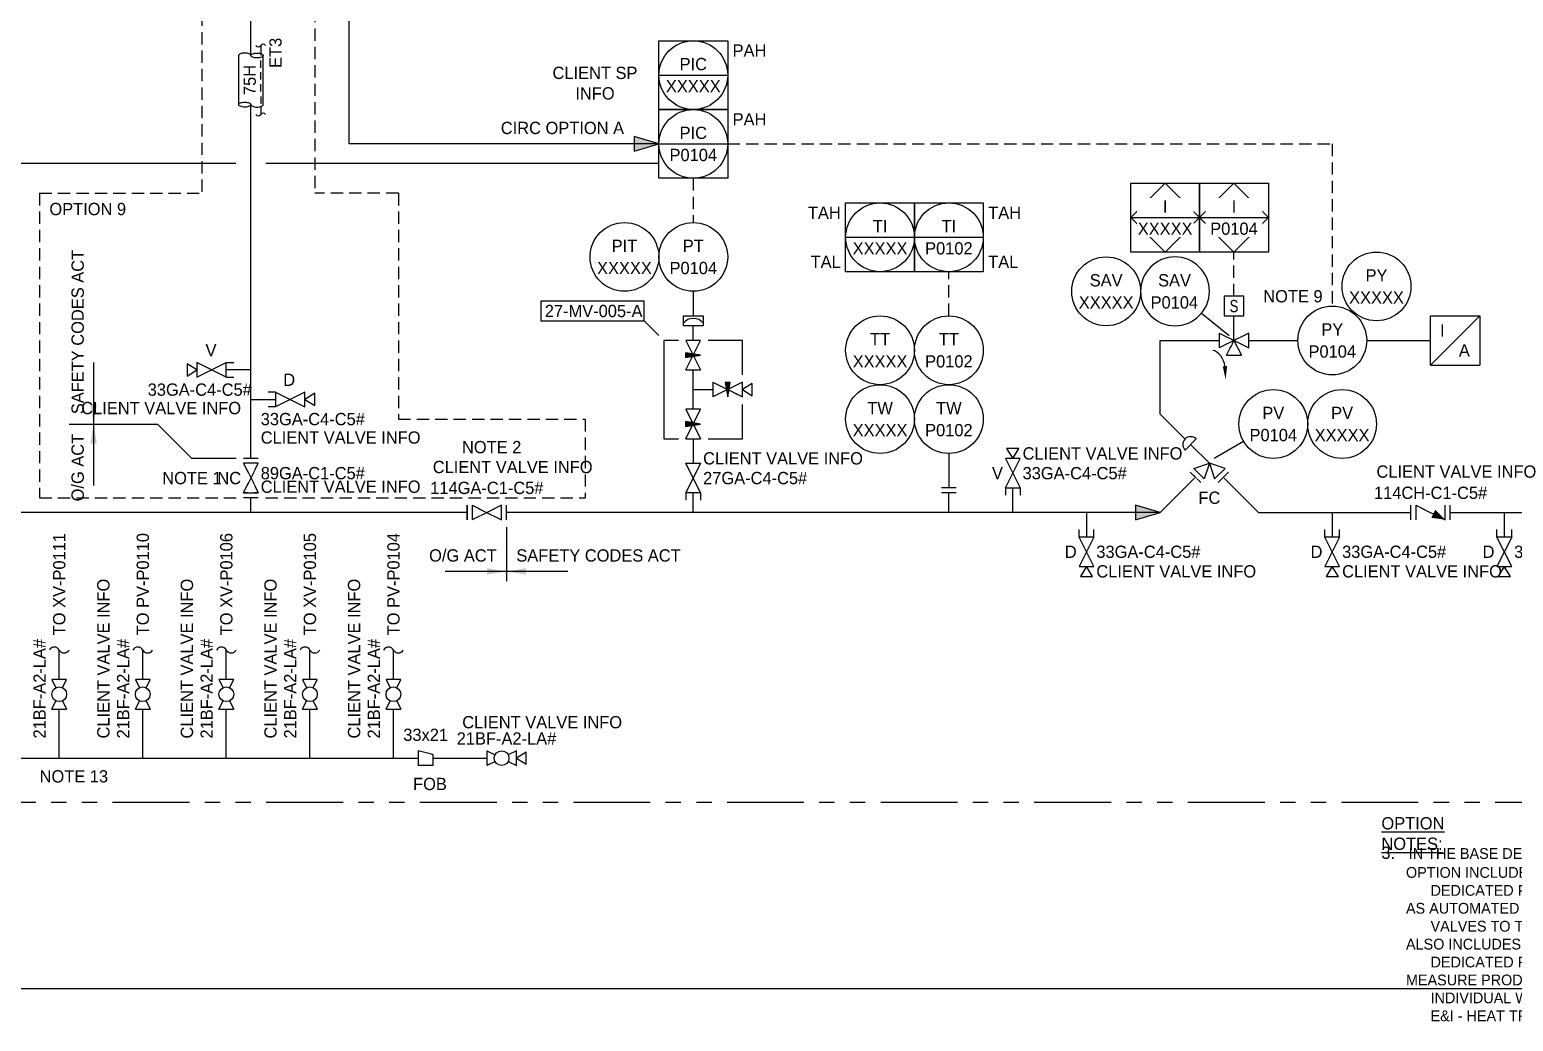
# Model space of a CAD drawing. Extents: x 12 to 865, y 46 to 600.
# Drawn here: x 185 to 486.8, y 46.4 to 248.2 of the extents above; entities that cross this region are included whole.
import ezdxf
from ezdxf.enums import TextEntityAlignment as Align
from ezdxf.lldxf.tags import DXFTag

# ---------------------------------------------------------------- set-up
doc = ezdxf.new("R2010")
doc.units = 0
doc.header["$LTSCALE"] = 10
for name, pattern in [('ELECT', [0.375, 0.25, -0.125]), ('HIDDEN', [0.375, 0.25, -0.125]), ('Skid_Limit', [3.125, 1.5625, -0.3125, 0.3125, -0.3125, 0.3125, -0.3125])]:
    doc.linetypes.add(name, pattern=pattern)
doc.layers.get('DEFPOINTS').update_dxf_attribs({"color": 9})
for name, color, linetype in [('(DUAL-TAGGING)', 240, 'Continuous'), ('(OPTION_3)', 7, 'Continuous'), ('(OPTION_9)', 7, 'Continuous'), ('(OPTION_9_CLOUD_LAYER)', 8, 'HIDDEN'), ('(OPTION_9_DUAL_TAGS)', 7, 'Continuous'), ('AIR', 135, 'Continuous'), ('ATTRIBUTES', 50, 'Continuous'), ('EQUIPMENT', 54, 'Continuous'), ('FITTINGS', 210, 'Continuous'), ('FLANGES', 90, 'Continuous'), ('HC LIQUID - HEAVY', 38, 'Continuous'), ('INSTRUMENT', 240, 'Continuous'), ('INSULATION', 210, 'Continuous'), ('LIMITS - SKID', 177, 'Skid_Limit'), ('TEXT1', 7, 'Continuous'), ('VALVE INFO', 33, 'Continuous'), ('VALVES', 210, 'Continuous')]:
    doc.layers.add(name, color=color, linetype=linetype)
doc.styles.add('Scovan Standard', font='FRAMDCN.TTF', dxfattribs={"height": 2.5})
doc.linetypes.add('DATA_LINK', pattern='A,0.75,-0.125,[133,ltypeshp.shx,S=0.0625,R=0,X=-0.0625,Y=0],-0.125', length=1)
tags = doc.linetypes.add('PNEUMATIC', pattern='A,0.21875,[131,cfm.shx,S=0.1,R=-45,X=0,Y=0],0.0625,[131,cfm.shx,S=0.1,R=-45,X=0,Y=0],0.21875', length=0.5).pattern_tags.tags
tags[12] = DXFTag(74, 5)
tags[4] = DXFTag(74, 5)

# ---------------------------------------------------------------- blocks, each defined once
blk = doc.blocks.new('*U16')
blk.add_wipeout([(0, 0.67), (-4, 0.67), (-4, -0.68), (0, -0.68)]).dxf.layer = 'VALVES'
at = {"layer": 'VALVES', "color": 90}
blk.add_line((-4, -1.5), (-4, 1.5), dxfattribs=at)
at = {"layer": 'VALVES'}
blk.add_line((-3, -1.5), (-3, 1.5), dxfattribs=at)
blk.add_wipeout([(-0.66, 0), (-0.66, -4), (0.69, -4), (0.69, 0)]).dxf.layer = 'VALVES'
for p, q in [((-3, 1.5), (0, 0)), ((0, 0), (-3, -1.5)), ((0, 0), (-1.5, -3)), ((1.5, -3), (0, 0)), ((1.5, -3), (-1.5, -3))]:
    blk.add_line(p, q, dxfattribs=at)
at = {"layer": 'VALVES', "color": 90}
blk.add_line((1.5, -4), (-1.5, -4), dxfattribs=at)
blk = doc.blocks.new('Dyn_Vlv_ATTH')
at = {"layer": 'VALVE INFO', "style": 'Scovan Standard'}
for tag, p in [('VLV_MOD', (0, 7)), ('VLV_TAG', (0, 4)), ('VLV_NUM', (0, -4))]:
    blk.add_attdef(tag, text='', height=2.5, dxfattribs=at).set_placement(p, align=Align.MIDDLE_CENTER)
blk = doc.blocks.new('dyn_actuator')
at = {"layer": 'INSTRUMENT'}
for p, q in [((-1.6, 5.4), (1.6, 5.4)), ((0, 0), (0, 5.4))]:
    blk.add_line(p, q, dxfattribs=at)
blk.add_arc((0, 5.4), 1.6, 0, 180, dxfattribs=at)
blk = doc.blocks.new('Dyn_Discrete Instr')
at = {"layer": 'INSTRUMENT'}
blk.add_circle((0, 0), 7, dxfattribs=at)
at = {"layer": 'ATTRIBUTES', "style": 'Scovan Standard'}
for tag, p in [('TOP', (0, 2.25)), ('BTM', (0, -2.25))]:
    blk.add_attdef(tag, text='', height=2.5, dxfattribs=at).set_placement(p, align=Align.MIDDLE_CENTER)
blk.add_attdef('SERIES', text='', height=2.5, dxfattribs=at).set_placement((7.93, -4.87), align=Align.MIDDLE_LEFT)
blk = doc.blocks.new('Plug')
at = {"layer": 'FITTINGS'}
for p, q in [((1.25, 2), (-1.25, 2)), ((-1.25, 2), (0, 0)), ((0, 0), (1.25, 2))]:
    blk.add_line(p, q, dxfattribs=at)
blk = doc.blocks.new('*U48')
at = {"layer": 'FITTINGS'}
for p, q in [((-1.5, 5), (-1.5, 3.5)), ((1.5, 5), (1.5, 3.5))]:
    blk.add_line(p, q, dxfattribs=at)
at = {"layer": 'TEXT1', "style": 'Scovan Standard'}
for tag, p in [('ARTISAN_BLOCK_ID', (0, -2.5)), ('SCOVAN_TAG', (0, -6)), ('PRODUCER_TAG', (0, -9.5)), ('ARTISAN_ID', (0, -13))]:
    blk.add_attdef(tag, text='', height=2.5, dxfattribs=at).set_placement(p, align=Align.TOP_CENTER)
blk.add_wipeout([(-1.5, 5), (-1.5, 11), (1.5, 11), (1.5, 5)]).dxf.layer = 'VALVES'
at = {"color": 0}
blk.add_line((0, 0), (0, 5), dxfattribs=at)
at = {"layer": 'VALVES'}
for p, q in [((-1.5, 11), (1.5, 5)), ((1.5, 11), (-1.5, 11)), ((-1.5, 5), (1.5, 11)), ((-1.5, 5), (1.5, 5))]:
    blk.add_line(p, q, dxfattribs=at)
at = {"layer": 'FITTINGS'}
blk.add_blockref('Plug', (0, 11), dxfattribs=at)
blk = doc.blocks.new('Dyn_Vlv_ATTV')
at = {"layer": 'VALVE INFO', "style": 'Scovan Standard'}
blk.add_attdef('VLV_MOD', text='', height=2.5, dxfattribs=at).set_placement((-2, 0), align=Align.MIDDLE_RIGHT)
for tag, p in [('VLV_TAG', (2, 1.5)), ('VLV_NUM', (2, -1.5))]:
    blk.add_attdef(tag, text='', height=2.5, dxfattribs=at).set_placement(p, align=Align.MIDDLE_LEFT)
blk = doc.blocks.new('*U19')
blk.add_wipeout([(0, 0.67), (8, 0.67), (8, -0.68), (0, -0.68)]).dxf.layer = 'VALVES'
at = {"layer": 'VALVES', "color": 90}
for p, q in [((0, -1.5), (0, 1.5)), ((8, -1.5), (8, 1.5))]:
    blk.add_line(p, q, dxfattribs=at)
at = {"layer": 'VALVES'}
for p, q in [((1, 1.5), (1, -1.5)), ((1, 1.5), (2.66, 0.67)), ((1, 1.5), (7, -1.5)), ((7, -1.5), (7, 1.5)), ((5.34, -0.67), (7, -1.5))]:
    blk.add_line(p, q, dxfattribs=at)
blk.add_solid([(4.95, 0.54), (4.14, -1.07), (6.96, -1.48)], dxfattribs=at)
blk = doc.blocks.new('*U25')
at = {"layer": 'VALVES'}
blk.add_hatch(color=256, dxfattribs=at).paths.add_polyline_path([(1.61, -5.22), (0.72, -5.26), (1.29, -7.94)])
at = {"layer": 'VALVES', "flags": 128}
blk.add_lwpolyline([(5, 9), (1, 9), (1, 5), (5, 5), (5, 9)], dxfattribs=at)
at = {"layer": 'VALVES', "color": 7, "style": 'Scovan Standard', "width": 0.8}
blk.add_text('S', height=2.5, dxfattribs=at).set_placement((3, 7), align=Align.MIDDLE)
blk.add_wipeout([(3.68, -0.68), (3.68, -3), (2.32, -3), (2.32, -0.68)]).dxf.layer = 'VALVES'
at = {"layer": 'VALVES'}
blk.add_line((1.5, -3), (4.5, -3), dxfattribs=at)
blk.add_wipeout([(0, 0.67), (6, 0.67), (6, -0.68), (0, -0.68)]).dxf.layer = 'VALVES'
for p, q in [((3, 0), (3, 5)), ((6, 1.5), (0, -1.5)), ((0, 1.5), (6, -1.5)), ((0, 1.5), (0, -1.5)), ((1.5, -3), (3, 0)), ((3, 0), (4.5, -3)), ((6, -1.5), (6, 1.5))]:
    blk.add_line(p, q, dxfattribs=at)
blk.add_open_spline([(1.17, -5.24), (1.07, -3.81), (-0.24, -2.06), (-1.3, -2.05)], degree=3, dxfattribs=at)
blk = doc.blocks.new('instrument air')
at = {"layer": 'INSTRUMENT'}
for p, q in [((-5, 5), (5, 5)), ((-5, -5), (-5, 5)), ((-5, -5), (5, 5)), ((5, 5), (5, -5)), ((-5, -5), (5, -5))]:
    blk.add_line(p, q, dxfattribs=at)
at = {"layer": 'VALVE INFO', "style": 'Scovan Standard'}
for s, p in [('I', (-3.06, 0.76)), ('A', (0.76, -3.28))]:
    blk.add_text(s, height=2.5, dxfattribs=at).set_placement(p)
blk = doc.blocks.new('dyn_instr plc')
at = {"layer": 'INSTRUMENT'}
for p, q in [((0, 7), (-7, 0)), ((7, 0), (0, 7)), ((-7, 0), (7, 0)), ((-7, 0), (0, -7)), ((0, -7), (7, 0))]:
    blk.add_line(p, q, dxfattribs=at)
blk.add_lwpolyline([(-7, 7), (7, 7), (7, -7), (-7, -7)], close=True, dxfattribs=at)
at = {"layer": 'ATTRIBUTES', "style": 'Scovan Standard'}
blk.add_attdef('SERIES', text='', height=2.5, dxfattribs=at).set_placement((7, -9), align=Align.MIDDLE_RIGHT)
at = {"layer": 'TEXT1', "style": 'Scovan Standard'}
for tag, p in [('L_TOP_LINE_3', (-8, 8)), ('L_TOP_LINE_2', (-8, 5)), ('L_TOP_LINE_1', (-8, 2)), ('L_BTM_LINE_1', (-8, -2)), ('L_BTM_LINE_2', (-8, -5)), ('L_BTM_LINE_3', (-8, -8))]:
    blk.add_attdef(tag, text='', height=2.5, dxfattribs=at).set_placement(p, align=Align.MIDDLE_RIGHT)
for tag, p in [('R_TOP_LINE_3', (8, 8)), ('R_TOP_LINE_2', (8, 5)), ('R_TOP_LINE_1', (8, 2)), ('R_BTM_LINE_1', (8, -2)), ('R_BTM_LINE_2', (8, -5)), ('R_BTM_LINE_3', (8, -8))]:
    blk.add_attdef(tag, text='', height=2.5, dxfattribs=at).set_placement(p, align=Align.MIDDLE_LEFT)
blk.add_wipeout([(-5.74, -3.96), (5.79, -3.96), (5.79, -0.82), (-5.74, -0.82)]).dxf.layer = 'INSTRUMENT'
at = {"layer": 'ATTRIBUTES', "style": 'Scovan Standard'}
blk.add_attdef('BTM', text='', height=2.5, dxfattribs=at).set_placement((0, -2.25), align=Align.MIDDLE_CENTER)
blk.add_wipeout([(-5.74, 3.96), (5.79, 3.96), (5.79, 0.57), (-5.74, 0.57)]).dxf.layer = 'INSTRUMENT'
blk.add_attdef('TOP', text='', height=2.5, dxfattribs=at).set_placement((0, 2.25), align=Align.MIDDLE_CENTER)
blk = doc.blocks.new('flanges')
blk.add_wipeout([(0, 0.68), (1, 0.68), (1, -0.68), (0, -0.68)]).dxf.layer = 'FLANGES'
at = {"layer": 'FLANGES'}
for p, q in [((0, 1.5), (0, -1.5)), ((1, 1.5), (1, -1.5))]:
    blk.add_line(p, q, dxfattribs=at)
blk = doc.blocks.new('*U20')
blk.add_wipeout([(-1, 1.5), (-7, 1.5), (-7, -1.5), (-1, -1.5)]).dxf.layer = 'VALVES'
at = {"layer": 'VALVES'}
for p, q in [((-7, 1.5), (-1, -1.5)), ((-7, -1.5), (-7, 1.5)), ((-1, 1.5), (-7, -1.5)), ((-1, 1.5), (-1, -1.5)), ((-1, 1.5), (0.5, 1.5)), ((-1, -1.5), (0.5, -1.5))]:
    blk.add_line(p, q, dxfattribs=at)
blk = doc.blocks.new('*U22')
at = {"layer": 'EQUIPMENT', "linetype": 'Continuous'}
blk.add_line((-6, 20), (-6, 0), dxfattribs=at)
at = {"layer": 'INSTRUMENT', "linetype": 'Continuous'}
blk.add_line((0, 6), (0, 14), dxfattribs=at)
blk.add_wipeout([(4, 11.5), (10, 11.5), (10, 8.5), (4, 8.5)]).dxf.layer = 'VALVES'
at = {"layer": 'VALVES'}
blk.add_hatch(color=256, dxfattribs=at).paths.add_polyline_path([(7.5, 11.5), (6.5, 11.5), (7, 8.5)])
at = {"layer": 'EQUIPMENT', "linetype": 'Continuous'}
for p, q in [((10, 13), (10, 20)), ((10, 0), (10, 7))]:
    blk.add_line(p, q, dxfattribs=at)
at = {"layer": 'INSTRUMENT', "linetype": 'Continuous'}
blk.add_line((0, 10), (4, 10), dxfattribs=at)
at = {"layer": 'VALVES'}
for p, q in [((4, 11.5), (4, 8.5)), ((10, 11.5), (4, 8.5)), ((4, 11.5), (10, 8.5)), ((6.5, 11.5), (7.5, 11.5)), ((6.5, 11.5), (7, 8.5)), ((7, 8.5), (7.5, 11.5)), ((8.34, 9.33), (10, 8.5)), ((10, 8.5), (10, 11.5))]:
    blk.add_line(p, q, dxfattribs=at)
at = {"layer": 'FITTINGS', "rotation": 270}
blk.add_blockref('Plug', (10, 10), dxfattribs=at)
for points in [[(-1.5, 14), (-1.5, 20), (1.5, 20), (1.5, 14)], [(-1.5, 0), (-1.5, 6), (1.5, 6), (1.5, 0)]]:
    blk.add_wipeout(points).dxf.layer = 'VALVES'
at = {"layer": 'VALVES'}
for points in [[(-1.5, 17.5), (-1.5, 16.5), (1.5, 17)], [(-1.5, 3.5), (-1.5, 2.5), (1.5, 3)]]:
    blk.add_hatch(color=256, dxfattribs=at).paths.add_polyline_path(points)
at = {"layer": 'EQUIPMENT', "linetype": 'Continuous'}
for p, q in [((-3, 20), (-6, 20)), ((10, 20), (3, 20)), ((-6, 0), (-3, 0)), ((3, 0), (10, 0))]:
    blk.add_line(p, q, dxfattribs=at)
at = {"layer": 'VALVES'}
for p, q in [((-1.5, 20), (1.5, 14)), ((1.5, 20), (-1.5, 20)), ((-1.5, 14), (1.5, 20)), ((0.67, 18.34), (1.5, 20)), ((-1.5, 16.5), (-1.5, 17.5)), ((1.5, 17), (-1.5, 17.5)), ((-1.5, 16.5), (1.5, 17)), ((-1.5, 14), (1.5, 14)), ((-1.5, 6), (1.5, 0)), ((1.5, 6), (-1.5, 6)), ((-1.5, 0), (1.5, 6)), ((-1.5, 2.5), (-1.5, 3.5)), ((1.5, 3), (-1.5, 3.5)), ((0.67, 4.34), (1.5, 6)), ((-1.5, 2.5), (1.5, 3)), ((-1.5, 0), (1.5, 0))]:
    blk.add_line(p, q, dxfattribs=at)
blk = doc.blocks.new('diaphragm')
at = {"layer": 'INSTRUMENT'}
for p, q in [((-2, -1), (-2, -1)), ((2, -1), (2, -1))]:
    blk.add_line(p, q, dxfattribs=at)
blk.add_lwpolyline([(2, 0), (2, -2), (-2, -2), (-2, 0)], close=True, dxfattribs=at)
blk.add_arc((0, -3), 2.5, 36.8699, 143.1301, dxfattribs=at)
blk = doc.blocks.new('dyn_instr shared disp')
at = {"layer": 'INSTRUMENT'}
blk.add_line((-7, 0), (7, 0), dxfattribs=at)
blk.add_lwpolyline([(-7, 7), (7, 7), (7, -7), (-7, -7)], close=True, dxfattribs=at)
blk.add_circle((0, 0), 7, dxfattribs=at)
at = {"layer": 'ATTRIBUTES', "style": 'Scovan Standard'}
for tag, p in [('TOP', (0, 2.25)), ('BTM', (0, -2.25))]:
    blk.add_attdef(tag, text='', height=2.5, dxfattribs=at).set_placement(p, align=Align.MIDDLE_CENTER)
blk.add_attdef('SERIES', text='', height=2.5, dxfattribs=at).set_placement((7, -9), align=Align.MIDDLE_RIGHT)
at = {"layer": 'TEXT1', "style": 'Scovan Standard'}
for tag, p in [('L_TOP_LINE_1', (-8, 8)), ('L_TOP_LINE_2', (-8, 5)), ('L_TOP_LINE_3', (-8, 2)), ('L_BTM_LINE_1', (-8, -2)), ('L_BTM_LINE_2', (-8, -5)), ('L_BTM_LINE_3', (-8, -8))]:
    blk.add_attdef(tag, text='', height=2.5, dxfattribs=at).set_placement(p, align=Align.MIDDLE_RIGHT)
for tag, p in [('R_TOP_LINE_1', (8, 8)), ('R_TOP_LINE_2', (8, 5)), ('R_TOP_LINE_3', (8, 2)), ('R_BTM_LINE_1', (8, -2)), ('R_BTM_LINE_2', (8, -5)), ('R_BTM_LINE_3', (8, -8))]:
    blk.add_attdef(tag, text='', height=2.5, dxfattribs=at).set_placement(p, align=Align.MIDDLE_LEFT)
blk = doc.blocks.new('*U7')
blk.add_wipeout([(0, 0.67), (8, 0.67), (8, -0.68), (0, -0.68)]).dxf.layer = 'VALVES'
at = {"layer": 'VALVES', "color": 90}
for p, q in [((0, -1.5), (0, 1.5)), ((8, -1.5), (8, 1.5))]:
    blk.add_line(p, q, dxfattribs=at)
at = {"layer": 'VALVES'}
for p, q in [((1, 1.5), (1, -1.5)), ((7, 1.5), (1, -1.5)), ((1, 1.5), (7, -1.5)), ((7, -1.5), (7, 1.5))]:
    blk.add_line(p, q, dxfattribs=at)
blk = doc.blocks.new('Spec Break Horiz')
at = {"layer": 'TEXT1'}
blk.add_line((12.5, 0), (-12.5, 0), dxfattribs=at)
for points in [[(-4, -0.67), (-4, 0.67), (0, 0)], [(4, -0.67), (4, 0.67), (0, 0)]]:
    blk.add_solid(points, dxfattribs=at)
at = {"layer": 'TEXT1', "linetype": 'Continuous', "style": 'Scovan Standard'}
for tag, p in [('SPEC_LFT_5', (-2, 6)), ('SPEC_LFT_1', (-2, 2)), ('SPEC_LFT_2', (-2, -4)), ('SPEC_LFT_3', (-2, -8)), ('SPEC_LFT_4', (-2, -12))]:
    blk.add_attdef(tag, text='', height=2.5, dxfattribs=at).set_placement(p, align=Align.RIGHT)
for tag, p in [('SPEC_RGT_5', (2, 6)), ('SPEC_RGT_1', (2, 2)), ('SPEC_RGT_2', (2, -4)), ('SPEC_RGT_3', (2, -8)), ('SPEC_RGT_4', (2, -12))]:
    blk.add_attdef(tag, p, '', height=2.5, dxfattribs=at)
blk = doc.blocks.new('insul')
at = {"layer": 'INSULATION'}
for centre, start, end in [((-1.63, -1.5), 126.8699, 233.1301), ((-2.38, -2.5), 306.8699, 53.1301), ((12.41, -1.5), 126.8699, 233.1301), ((11.66, -2.5), 306.8699, 53.1301)]:
    blk.add_arc(centre, 0.625, start, end, dxfattribs=at)
at = {"layer": 'INSULATION', "color": 50, "style": 'Scovan Standard'}
for tag, p in [('O/S', (5, 5)), ('TR', (10.53, -5))]:
    blk.add_attdef(tag, text='', height=2.5, dxfattribs=at).set_placement(p, align=Align.MIDDLE)
blk.add_wipeout([(0, 1), (0, -1), (10, -1), (10, 1)]).dxf.layer = 'INSULATION'
at = {"layer": 'INSULATION'}
for p, q in [((10, 2.5), (0, 2.5)), ((-0.4, -2), (-2, -2)), ((0, -2.5), (10, -2.5)), ((1.66, -2), (0.16, -2)), ((2.65, -2), (4.15, -2)), ((5.08, -2), (6.58, -2)), ((7.48, -2), (8.98, -2)), ((12.03, -2), (10, -2))]:
    blk.add_line(p, q, dxfattribs=at)
for points in [[(0, 2.5, -0.203453), (0.16, 2.43, -0.097163), (0.35, 2.13, -0.054131), (0.46, 1.76, -0.041072), (0.5, 1.25, -0.041072), (0.46, 0.74, -0.054131), (0.35, 0.37, -0.097163), (0.16, 0.07, -0.203453), (0, 0, -0.203453), (-0.16, 0.07, -0.097163), (-0.35, 0.37, -0.054131), (-0.46, 0.74, -0.041072), (-0.5, 1.25, -0.041072), (-0.46, 1.76, -0.054131), (-0.35, 2.13, -0.097163), (-0.16, 2.43, -0.203453)], [(10, -2.5, -0.203453), (9.84, -2.43, -0.097163), (9.65, -2.13, -0.054131), (9.54, -1.76, -0.041072), (9.5, -1.25, -0.041072), (9.54, -0.74, -0.054131), (9.65, -0.37, -0.097163), (9.84, -0.07, -0.203453), (10, 0, -0.203453), (10.16, -0.07, -0.097163), (10.35, -0.37, -0.054131), (10.46, -0.74, -0.041072), (10.5, -1.25, -0.041072), (10.46, -1.76, -0.054131), (10.35, -2.13, -0.097163), (10.16, -2.43, -0.203453)]]:
    blk.add_lwpolyline(points, format="xyb", close=True, dxfattribs=at)
for points in [[(0, 0, 0.203453), (-0.16, -0.07, 0.097163), (-0.35, -0.37, 0.054131), (-0.46, -0.74, 0.041072), (-0.5, -1.25, 0.041072), (-0.46, -1.76, 0.054131), (-0.35, -2.13, 0.097163), (-0.16, -2.43, 0.203453), (0, -2.5, 0.203453)], [(10, 0, 0.203453), (10.16, 0.07, 0.097163), (10.35, 0.37, 0.054131), (10.46, 0.74, 0.041072), (10.5, 1.25, 0.041072), (10.46, 1.76, 0.054131), (10.35, 2.13, 0.097163), (10.16, 2.43, 0.203453), (10, 2.5, 0.203453)]]:
    blk.add_lwpolyline(points, format="xyb", dxfattribs=at)
at = {"layer": 'INSULATION', "color": 50, "style": 'Scovan Standard'}
blk.add_attdef('INS', text='', height=2.5, dxfattribs=at).set_placement((5, -1), align=Align.CENTER)
blk = doc.blocks.new('sv-flowarrow')
at = {"color": 0}
blk.add_lwpolyline([(0, 0), (-5, 1.5), (-5, -1.5)], close=True, dxfattribs=at)
blk.add_solid([(0, 0), (-5, -1.5), (-5, 1.5)], dxfattribs=at)
blk = doc.blocks.new('*U38')
blk.add_wipeout([(1, 1.5), (7, 1.5), (7, -1.5), (1, -1.5)]).dxf.layer = 'VALVES'
at = {"layer": 'VALVES'}
for p, q in [((1, 1.5), (1, -1.5)), ((1, 1.5), (2.66, 0.67)), ((7, 1.5), (5.34, 0.67)), ((7, -1.5), (7, 1.5)), ((2.66, -0.67), (1, -1.5)), ((5.34, -0.67), (7, -1.5))]:
    blk.add_line(p, q, dxfattribs=at)
blk.add_circle((4, 0), 1.5, dxfattribs=at)
blk = doc.blocks.new('pipe break')
at = {"layer": 'INSTRUMENT'}
for centre, start, end in [((0.54, -1), 118.4465, 241.5535), ((-0.54, 1), 298.4465, 61.5535)]:
    blk.add_arc(centre, 1.14, start, end, dxfattribs=at)
blk = doc.blocks.new('*U49')
at = {"layer": 'TEXT1', "style": 'Scovan Standard'}
for tag, p in [('ARTISAN_BLOCK_ID', (0, -2.5)), ('SCOVAN_TAG', (0, -6)), ('PRODUCER_TAG', (0, -9.5)), ('ARTISAN_ID', (0, -13))]:
    blk.add_attdef(tag, text='', height=2.5, dxfattribs=at).set_placement(p, align=Align.TOP_CENTER)
blk.add_wipeout([(-1.5, 5), (-1.5, 11), (1.5, 11), (1.5, 5)]).dxf.layer = 'VALVES'
at = {"color": 0}
blk.add_line((0, 0), (0, 5), dxfattribs=at)
at = {"layer": 'VALVES'}
for p, q in [((1.5, 11), (-1.5, 11)), ((-1.5, 11), (-0.67, 9.34)), ((0.67, 9.34), (1.5, 11)), ((-1.5, 5), (-0.67, 6.66)), ((0.67, 6.66), (1.5, 5)), ((-1.5, 5), (1.5, 5))]:
    blk.add_line(p, q, dxfattribs=at)
blk.add_circle((0, 8), 1.5, dxfattribs=at)
at = {"layer": 'FITTINGS'}
blk.add_blockref('Plug', (0, 11), dxfattribs=at)
blk = doc.blocks.new('*U44')
at = {"layer": 'TEXT1', "style": 'Scovan Standard'}
for tag, p in [('ARTISAN_BLOCK_ID', (0, -4)), ('SCOVAN_TAG', (0, -7.5)), ('PRODUCER_TAG', (0, -11)), ('ARTISAN_ID', (0, -14.5))]:
    blk.add_attdef(tag, text='', height=2.5, dxfattribs=at).set_placement(p, align=Align.TOP_CENTER)
blk.add_wipeout([(0, 0.68), (3, 0.68), (3, -0.68), (0, -0.68)]).dxf.layer = 'FITTINGS'
at = {"layer": 'FITTINGS'}
for p, q in [((0, 1.5), (0, -1.5)), ((3, 0.75), (0, 1.5)), ((3, 0.75), (3, -1.5)), ((3, -1.5), (0, -1.5))]:
    blk.add_line(p, q, dxfattribs=at)

msp = doc.modelspace()

# ---------------------------------------------------------------- linework, layer by layer
at = {"layer": '(OPTION_9)'}
for p, q in [((193, 168), (211, 168)), ((218, 161), (211, 168)), ((227, 161), (218, 161))]:
    msp.add_line(p, q, dxfattribs=at)
at = {"layer": '(OPTION_9_CLOUD_LAYER)', "color": 8, "linetype": 'HIDDEN'}
for p, q in [((243, 353.5), (243, 215)), ((220, 334), (220, 215)), ((187, 215), (187, 153)), ((187, 215), (220, 215)), ((260, 215), (243, 215)), ((260, 215), (260, 169)), ((260, 169), (298, 169)), ((298, 169), (298, 153))]:
    msp.add_line(p, q, dxfattribs=at)
at = {"layer": 'AIR'}
for p, q in [((191, 100), (191, 110)), ((208, 100), (208, 110)), ((225, 100), (225, 110)), ((242, 100), (242, 110)), ((259, 100), (259, 110)), ((66, 100), (273, 100))]:
    msp.add_line(p, q, dxfattribs=at)
at = {"layer": 'DEFPOINTS'}
msp.add_lwpolyline([(11.6, 53.13), (855.37, 53.13), (855.37, 547.47), (11.6, 547.47)], close=True, dxfattribs=at)
at = {"layer": 'HC LIQUID - HEAVY'}
for p, q in [((320, 150), (320, 154)), ((372, 150), (372, 155)), ((230, 150), (230, 153)), ((415, 150), (66, 150)), ((435, 150), (665, 150))]:
    msp.add_line(p, q, dxfattribs=at)
at = {"layer": 'INSTRUMENT', "linetype": 'DATA_LINK'}
for p, q in [((250, 225), (250, 285)), ((313, 225), (250, 225)), ((313, 221), (137, 221))]:
    msp.add_line(p, q, dxfattribs=at)
at = {"layer": 'INSTRUMENT', "linetype": 'ELECT'}
for p, q in [((327, 225), (450, 225)), ((450, 225), (450, 192)), ((320, 218), (320, 209)), ((372, 190), (372, 199))]:
    msp.add_line(p, q, dxfattribs=at)
at = {"layer": 'INSTRUMENT'}
for p, q in [((320, 195), (320, 190)), ((423.42, 190.57), (429, 186))]:
    msp.add_line(p, q, dxfattribs=at)
at = {"layer": 'INSTRUMENT', "linetype": 'PNEUMATIC'}
for p, q in [((415, 170), (415, 185)), ((415, 185), (443, 185)), ((457, 185), (470, 185)), ((420, 165), (415, 170))]:
    msp.add_line(p, q, dxfattribs=at)
at = {"layer": 'LIMITS - SKID'}
msp.add_lwpolyline([(780, 105), (780, 91), (87, 91), (87, 97)], dxfattribs=at)
at = {"layer": 'TEXT1'}
msp.add_lwpolyline([(310, 193), (289, 193), (289, 189), (310, 189)], close=True, dxfattribs=at)

# ---------------------------------------------------------------- block references
at = {"layer": '(DUAL-TAGGING)'}
for name, p, values in [('dyn_instr shared disp', (320, 239), {'TOP': 'PIC', 'BTM': 'XXXXX', 'R_TOP_LINE_2': 'PAH'}), ('dyn_instr shared disp', (358, 206), {'TOP': 'TI', 'BTM': 'XXXXX', 'L_TOP_LINE_2': 'TAH', 'L_BTM_LINE_2': 'TAL'}), ('Dyn_Discrete Instr', (306, 202), {'TOP': 'PIT', 'BTM': 'XXXXX'}), ('Dyn_Discrete Instr', (459, 196), {'TOP': 'PY', 'BTM': 'XXXXX'}), ('Dyn_Discrete Instr', (404, 195), {'TOP': 'SAV', 'BTM': 'XXXXX'}), ('Dyn_Discrete Instr', (358, 183), {'TOP': 'TT', 'BTM': 'XXXXX'}), ('Dyn_Discrete Instr', (358, 169), {'TOP': 'TW', 'BTM': 'XXXXX'}), ('Dyn_Discrete Instr', (452, 168), {'TOP': 'PV', 'BTM': 'XXXXX'})]:
    msp.add_blockref(name, p, dxfattribs=at).add_auto_attribs(values)
at = {"layer": '(OPTION_9)', "rotation": 90}
msp.add_blockref('Spec Break Horiz', (198, 168), dxfattribs=at).add_auto_attribs({'SPEC_LFT_1': 'O/G ACT', 'SPEC_RGT_1': 'SAFETY CODES ACT'})
at = {"layer": '(OPTION_9)', "color": 33}
ref = msp.add_blockref('Dyn_Vlv_ATTV', (230, 157), dxfattribs=at)
ref.add_attrib('VLV_TAG', '89GA-C1-C5#', dxfattribs={"layer": 'VALVE INFO', "height": 2.5, "style": 'Scovan Standard'}).set_placement((232, 158), align=Align.MIDDLE_LEFT)
ref.add_attrib('VLV_MOD', 'NC', dxfattribs={"layer": 'VALVE INFO', "height": 2.5, "style": 'Scovan Standard'}).set_placement((228, 157), align=Align.MIDDLE_RIGHT)
ref = msp.add_blockref('Dyn_Vlv_ATTH', (278, 151), dxfattribs=at)
ref.add_attrib('VLV_NUM', '114GA-C1-C5#', dxfattribs={"layer": 'VALVE INFO', "height": 2.5, "style": 'Scovan Standard'}).set_placement((278, 155), align=Align.MIDDLE_CENTER)
at = {"layer": '(OPTION_9_DUAL_TAGS)', "color": 33}
ref = msp.add_blockref('Dyn_Vlv_ATTV', (222, 179), dxfattribs=at)
ref.add_attrib('VLV_TAG', 'CLIENT VALVE INFO', dxfattribs={"layer": 'VALVE INFO', "height": 2.5, "style": 'Scovan Standard'}).set_placement((228, 170), align=Align.RIGHT)
ref = msp.add_blockref('Dyn_Vlv_ATTV', (241, 173), dxfattribs=at)
ref.add_attrib('VLV_TAG', 'CLIENT VALVE INFO', (232, 164), dxfattribs={"layer": 'VALVE INFO', "height": 2.5, "style": 'Scovan Standard'})
ref = msp.add_blockref('Dyn_Vlv_ATTH', (267, 154), dxfattribs=at)
ref.add_attrib('VLV_NUM', 'CLIENT VALVE INFO', (267, 158), dxfattribs={"layer": 'VALVE INFO', "height": 2.5, "style": 'Scovan Standard'})
at = {"layer": 'HC LIQUID - HEAVY'}
msp.add_blockref('sv-flowarrow', (415, 150), dxfattribs=at)
at = {"layer": 'INSTRUMENT'}
for name, p, values in [('dyn_instr shared disp', (320, 225), {'TOP': 'PIC', 'BTM': 'P0104', 'R_TOP_LINE_2': 'PAH'}), ('dyn_instr shared disp', (372, 206), {'TOP': 'TI', 'BTM': 'P0102', 'R_TOP_LINE_2': 'TAH', 'R_BTM_LINE_2': 'TAL'}), ('Dyn_Discrete Instr', (320, 202), {'TOP': 'PT', 'BTM': 'P0104'}), ('Dyn_Discrete Instr', (450, 185), {'TOP': 'PY', 'BTM': 'P0104'}), ('Dyn_Discrete Instr', (372, 183), {'TOP': 'TT', 'BTM': 'P0102'}), ('Dyn_Discrete Instr', (372, 169), {'TOP': 'TW', 'BTM': 'P0102'}), ('Dyn_Discrete Instr', (438, 168), {'TOP': 'PV', 'BTM': 'P0104'})]:
    msp.add_blockref(name, p, dxfattribs=at).add_auto_attribs(values)
for name, p in [('sv-flowarrow', (313, 225)), ('diaphragm', (320, 190)), ('instrument air', (475, 185))]:
    msp.add_blockref(name, p, dxfattribs=at)
ref = msp.add_blockref('Dyn_Discrete Instr', (418, 195), dxfattribs=dict(at, xscale=-1))
ref.add_attrib('TOP', 'SAV', dxfattribs={"layer": 'ATTRIBUTES', "height": 2.5, "style": 'Scovan Standard'}).set_placement((417.91, 197.25), align=Align.MIDDLE_CENTER)
ref.add_attrib('BTM', 'P0104', dxfattribs={"layer": 'ATTRIBUTES', "height": 2.5, "style": 'Scovan Standard'}).set_placement((417.87, 192.75), align=Align.MIDDLE_CENTER)
at = {"layer": 'INSTRUMENT', "rotation": 90}
for p in [(191, 122), (208, 122), (225, 122), (242, 122), (259, 122)]:
    msp.add_blockref('pipe break', p, dxfattribs=at)
at = {"layer": 'TEXT1'}
msp.add_blockref('Spec Break Horiz', (282, 138), dxfattribs=at).add_auto_attribs({'SPEC_LFT_1': 'O/G ACT', 'SPEC_RGT_1': 'SAFETY CODES ACT'})

# ---------------------------------------------------------------- texts
at = {"layer": '(DUAL-TAGGING)', "color": 0, "insert": (300, 234), "char_height": 2.5, "attachment_point": 8, "style": 'Scovan Standard'}
msp.add_mtext_dynamic_manual_height_columns('CLIENT SP INFO', width=23.9468, gutter_width=12.5, heights=[3.28], dxfattribs=at)
at = {"layer": '(DUAL-TAGGING)', "color": 33, "char_height": 2.5, "attachment_point": 4, "style": 'Scovan Standard'}
for insert in [(459, 158.3), (273, 107.3)]:
    msp.add_mtext_dynamic_manual_height_columns('CLIENT VALVE INFO', width=33.524, gutter_width=12.5, heights=[0], dxfattribs=dict(at, insert=insert))
at = {"layer": '(DUAL-TAGGING)', "color": 33, "char_height": 2.5, "attachment_point": 4, "rotation": 90, "style": 'Scovan Standard'}
for insert in [(200, 104), (217, 104), (234, 104), (251, 104)]:
    msp.add_mtext_dynamic_manual_height_columns('CLIENT VALVE INFO', width=33.524, gutter_width=12.5, heights=[0], dxfattribs=dict(at, insert=insert))
at = {"layer": '(OPTION_3)', "insert": (460, 82), "char_height": 2.5, "width": 166.8135, "attachment_point": 1, "style": 'Scovan Standard'}
msp.add_mtext('\\pxi-2,l2;3.   {\\H0.875x;IN THE BASE DESIGN, ALL PRODUCED GAS IS COLLECTED INTO A COMMON PRODUCED GAS HEADER. THIS OPTION INCLUDES A\\P^IDEDICATED PRODUCED GAS TEST HEADER SEPARATE FROM THE MAIN PRODUCED GAS HEADER, AS WELL AS AUTOMATED SWITCHING\\P^IVALVES TO TOGGLE INDIVIDUAL WELLS IN AND OUT OF THE HEADER. THE PRODUCED GAS TEST HEADER ALSO INCLUDES ITS OWN\\P^IDEDICATED FLOW METER WITH CORRESPONDING PRESSURE AND TEMPERATURE MEASUREMENT TO MEASURE PRODUCED GAS FROM\\P^IINDIVIDUAL WELLS. THIS IS LOCATED ON THE HUB MODULE.\\P^IE&I - HEAT TRACE LOOP WILL HAVE TO BE LEFT UNTIL CONFIRMED.}', dxfattribs=at)
at = {"layer": '(OPTION_9)', "style": 'Scovan Standard'}
for s, p in [('NOTE 2', (278.98, 163.3)), ('NOTE 1', (218, 157)), ('NOTE 13', (193.98, 96.3))]:
    msp.add_text(s, height=2.5, dxfattribs=at).set_placement(p, align=Align.MIDDLE_CENTER)
at = {"layer": '(OPTION_9_CLOUD_LAYER)', "color": 8, "linetype": 'HIDDEN', "style": 'Scovan Standard'}
msp.add_text('OPTION 9', height=2.5, dxfattribs=at).set_placement((189, 213), align=Align.TOP_LEFT)
at = {"layer": 'TEXT1', "style": 'Scovan Standard'}
for s, p in [('CIRC OPTION A', (293.38, 228.25)), ('NOTE 9', (442, 194))]:
    msp.add_text(s, height=2.5, dxfattribs=at).set_placement(p, align=Align.MIDDLE_CENTER)
msp.add_text('27-MV-005-A', height=2.5, dxfattribs=at).set_placement((289.79, 191), align=Align.MIDDLE_LEFT)
for s, p in [('TO XV-P0111', (191, 125)), ('TO PV-P0110', (208, 125)), ('TO XV-P0106', (225, 125)), ('TO XV-P0105', (242, 125)), ('TO PV-P0104', (259, 125))]:
    msp.add_text(s, height=2.5, rotation=90, dxfattribs=at).set_placement(p, align=Align.MIDDLE_LEFT)
at = {"layer": 'TEXT1', "char_height": 2.5, "attachment_point": 1, "style": 'Scovan Standard'}
for s, insert in [('33x21', (261, 106)), ('FOB', (263, 96))]:
    msp.add_mtext_dynamic_manual_height_columns(s, width=18, gutter_width=12.5, heights=[0], dxfattribs=dict(at, insert=insert))
at = {"layer": 'TEXT1', "insert": (460, 88), "char_height": 2.5, "width": 21.1294, "attachment_point": 1, "style": 'Scovan Standard'}
msp.add_mtext('{\\LOPTION NOTES:}', dxfattribs=at)

# ---------------------------------------------------------------- next in the draw order: block references
at = {"layer": '(OPTION_9)', "color": 14}
for p, rotation in [((230, 179), 90), ((230, 173), 270)]:
    msp.add_blockref('*U48', p, dxfattribs=dict(at, rotation=rotation))
at = {"layer": '(OPTION_9)', "color": 6}
msp.add_blockref('*U7', (274, 150), dxfattribs=at)
at = {"layer": 'AIR', "rotation": 270}
msp.add_blockref('*U49', (273, 100), dxfattribs=at)
at = {"layer": 'FITTINGS'}
for name, p in [('*U22', (320, 165)), ('*U44', (264, 100))]:
    msp.add_blockref(name, p, dxfattribs=at)
at = {"layer": 'FLANGES', "rotation": 270}
for p in [(230, 154), (372, 155)]:
    msp.add_blockref('flanges', p, dxfattribs=at)
at = {"layer": 'HC LIQUID - HEAVY'}
msp.add_blockref('*U48', (385, 150), dxfattribs=at)
at = {"layer": 'HC LIQUID - HEAVY', "rotation": 180}
for p in [(400, 150), (450, 150), (485, 150)]:
    msp.add_blockref('*U48', p, dxfattribs=at)
at = {"layer": 'INSTRUMENT'}
msp.add_blockref('dyn_instr plc', (430, 210), dxfattribs=at).add_auto_attribs({'TOP': 'I', 'BTM': 'P0104'})
at = {"layer": 'VALVES'}
for name, p in [('*U25', (427, 185)), ('*U19', (466, 150))]:
    msp.add_blockref(name, p, dxfattribs=at)
for name, p, rotation in [('*U20', (320, 153), 270), ('*U16', (425, 160), 45), ('*U38', (191, 109), 90), ('*U38', (208, 109), 90), ('*U38', (225, 109), 90), ('*U38', (242, 109), 90), ('*U38', (259, 109), 90)]:
    msp.add_blockref(name, p, dxfattribs=dict(at, rotation=rotation))

# ---------------------------------------------------------------- next in the draw order: wipeouts: each hides what was drawn before it
msp.add_wipeout([(227, 222), (233, 222), (233, 220), (227, 220)]).dxf.layer = '(OPTION_9)'

# ---------------------------------------------------------------- next in the draw order: linework, layer by layer
at = {"layer": 'FITTINGS'}
msp.add_line((320, 185), (320, 188), dxfattribs=at)
at = {"layer": 'HC LIQUID - HEAVY'}
for p, q in [((422, 157), (415, 150)), ((428, 157), (435, 150))]:
    msp.add_line(p, q, dxfattribs=at)
at = {"layer": 'INSTRUMENT', "linetype": 'ELECT'}
msp.add_line((430, 194), (430, 203), dxfattribs=at)
at = {"layer": 'INSTRUMENT'}
for p, q in [((320, 165), (320, 160)), ((431.95, 164.47), (426, 161)), ((372, 162), (372, 155))]:
    msp.add_line(p, q, dxfattribs=at)
at = {"layer": 'INSTRUMENT', "linetype": 'PNEUMATIC'}
for p, q in [((191, 116), (191, 122)), ((208, 116), (208, 122)), ((225, 116), (225, 122)), ((242, 116), (242, 122)), ((259, 116), (259, 122))]:
    msp.add_line(p, q, dxfattribs=at)
at = {"layer": 'TEXT1'}
msp.add_line((310, 189), (313, 186), dxfattribs=at)

# ---------------------------------------------------------------- next in the draw order: block references
at = {"layer": '(DUAL-TAGGING)'}
msp.add_blockref('dyn_instr plc', (416, 210), dxfattribs=at).add_auto_attribs({'TOP': 'I', 'BTM': 'XXXXX'})
at = {"layer": '(OPTION_9)', "color": 33}
ref = msp.add_blockref('Dyn_Vlv_ATTV', (225, 183), dxfattribs=at)
ref.add_attrib('VLV_TAG', '33GA-C4-C5#', dxfattribs={"layer": 'VALVE INFO', "height": 2.5, "style": 'Scovan Standard'}).set_placement((209, 175), align=Align.MIDDLE_LEFT)
ref.add_attrib('VLV_MOD', 'V', dxfattribs={"layer": 'VALVE INFO', "height": 2.5, "style": 'Scovan Standard'}).set_placement((223, 183), align=Align.MIDDLE_RIGHT)
ref = msp.add_blockref('Dyn_Vlv_ATTV', (241, 177), dxfattribs=at)
ref.add_attrib('VLV_TAG', '33GA-C4-C5#', dxfattribs={"layer": 'VALVE INFO', "height": 2.5, "style": 'Scovan Standard'}).set_placement((232, 169), align=Align.MIDDLE_LEFT)
ref.add_attrib('VLV_MOD', 'D', dxfattribs={"layer": 'VALVE INFO', "height": 2.5, "style": 'Scovan Standard'}).set_placement((239, 177), align=Align.MIDDLE_RIGHT)
at = {"layer": '(OPTION_9)', "color": 6, "rotation": 90}
msp.add_blockref('*U7', (230, 153), dxfattribs=at)
at = {"layer": 'FLANGES'}
msp.add_blockref('flanges', (274, 150), dxfattribs=at)
at = {"layer": 'FLANGES', "rotation": 180}
msp.add_blockref('flanges', (282, 150), dxfattribs=at)
at = {"layer": 'INSTRUMENT', "rotation": 45}
msp.add_blockref('dyn_actuator', (425, 160), dxfattribs=at)
at = {"layer": 'VALVE INFO'}
ref = msp.add_blockref('Dyn_Vlv_ATTV', (320, 157), dxfattribs=at)
ref.add_attrib('VLV_TAG', '27GA-C4-C5#', dxfattribs={"height": 2.5, "style": 'Scovan Standard'}).set_placement((322, 157), align=Align.MIDDLE_LEFT)
ref = msp.add_blockref('Dyn_Vlv_ATTV', (385, 158), dxfattribs=at)
ref.add_attrib('VLV_TAG', '33GA-C4-C5#', dxfattribs={"height": 2.5, "style": 'Scovan Standard'}).set_placement((387, 158), align=Align.MIDDLE_LEFT)
ref.add_attrib('VLV_MOD', 'V', dxfattribs={"height": 2.5, "style": 'Scovan Standard'}).set_placement((383, 158), align=Align.MIDDLE_RIGHT)
ref = msp.add_blockref('Dyn_Vlv_ATTH', (425, 146), dxfattribs=at)
ref.add_attrib('VLV_MOD', 'FC', dxfattribs={"height": 2.5, "style": 'Scovan Standard'}).set_placement((425, 153), align=Align.MIDDLE_CENTER)
ref = msp.add_blockref('Dyn_Vlv_ATTH', (470, 150), dxfattribs=at)
ref.add_attrib('VLV_TAG', '114CH-C1-C5#', dxfattribs={"height": 2.5, "style": 'Scovan Standard'}).set_placement((470, 154), align=Align.MIDDLE_CENTER)
ref = msp.add_blockref('Dyn_Vlv_ATTV', (400, 142), dxfattribs=at)
ref.add_attrib('VLV_TAG', '33GA-C4-C5#', dxfattribs={"height": 2.5, "style": 'Scovan Standard'}).set_placement((402, 142), align=Align.MIDDLE_LEFT)
ref.add_attrib('VLV_MOD', 'D', dxfattribs={"height": 2.5, "style": 'Scovan Standard'}).set_placement((398, 142), align=Align.MIDDLE_RIGHT)
ref = msp.add_blockref('Dyn_Vlv_ATTV', (450, 142), dxfattribs=at)
ref.add_attrib('VLV_TAG', '33GA-C4-C5#', dxfattribs={"height": 2.5, "style": 'Scovan Standard'}).set_placement((452, 142), align=Align.MIDDLE_LEFT)
ref.add_attrib('VLV_MOD', 'D', dxfattribs={"height": 2.5, "style": 'Scovan Standard'}).set_placement((448, 142), align=Align.MIDDLE_RIGHT)
ref = msp.add_blockref('Dyn_Vlv_ATTV', (485, 142), dxfattribs=at)
ref.add_attrib('VLV_TAG', '33GA-C4-C5#', dxfattribs={"height": 2.5, "style": 'Scovan Standard'}).set_placement((487, 142), align=Align.MIDDLE_LEFT)
ref.add_attrib('VLV_MOD', 'D', dxfattribs={"height": 2.5, "style": 'Scovan Standard'}).set_placement((483, 142), align=Align.MIDDLE_RIGHT)
ref = msp.add_blockref('Dyn_Vlv_ATTV', (188.5, 102), dxfattribs=dict(at, rotation=90))
ref.add_attrib('VLV_TAG', '21BF-A2-LA#', dxfattribs={"height": 2.5, "rotation": 90, "style": 'Scovan Standard'}).set_placement((187, 104), align=Align.MIDDLE_LEFT)
ref = msp.add_blockref('Dyn_Vlv_ATTV', (205.5, 102), dxfattribs=dict(at, rotation=90))
ref.add_attrib('VLV_TAG', '21BF-A2-LA#', dxfattribs={"height": 2.5, "rotation": 90, "style": 'Scovan Standard'}).set_placement((204, 104), align=Align.MIDDLE_LEFT)
ref = msp.add_blockref('Dyn_Vlv_ATTV', (222.5, 102), dxfattribs=dict(at, rotation=90))
ref.add_attrib('VLV_TAG', '21BF-A2-LA#', dxfattribs={"height": 2.5, "rotation": 90, "style": 'Scovan Standard'}).set_placement((221, 104), align=Align.MIDDLE_LEFT)
ref = msp.add_blockref('Dyn_Vlv_ATTV', (239.5, 102), dxfattribs=dict(at, rotation=90))
ref.add_attrib('VLV_TAG', '21BF-A2-LA#', dxfattribs={"height": 2.5, "rotation": 90, "style": 'Scovan Standard'}).set_placement((238, 104), align=Align.MIDDLE_LEFT)
ref = msp.add_blockref('Dyn_Vlv_ATTV', (256.5, 102), dxfattribs=dict(at, rotation=90))
ref.add_attrib('VLV_TAG', '21BF-A2-LA#', dxfattribs={"height": 2.5, "rotation": 90, "style": 'Scovan Standard'}).set_placement((255, 104), align=Align.MIDDLE_LEFT)
ref = msp.add_blockref('Dyn_Vlv_ATTH', (282, 100), dxfattribs=at)
ref.add_attrib('VLV_TAG', '21BF-A2-LA#', dxfattribs={"height": 2.5, "style": 'Scovan Standard'}).set_placement((282, 104), align=Align.MIDDLE_CENTER)

# ---------------------------------------------------------------- next in the draw order: texts
at = {"layer": '(DUAL-TAGGING)', "color": 33, "char_height": 2.5, "attachment_point": 4, "style": 'Scovan Standard'}
for insert in [(387, 162), (322, 161), (402, 138), (452, 138)]:
    msp.add_mtext_dynamic_manual_height_columns('CLIENT VALVE INFO', width=33.524, gutter_width=12.5, heights=[0], dxfattribs=dict(at, insert=insert))

# ---------------------------------------------------------------- next in the draw order: linework, layer by layer
at = {"layer": '(OPTION_9)', "color": 14}
msp.add_line((230, 161), (230, 285), dxfattribs=at)
at = {"layer": '(OPTION_9_CLOUD_LAYER)', "color": 8, "linetype": 'HIDDEN'}
for p, q in [((187, 153), (227, 153)), ((233, 153), (298, 153))]:
    msp.add_line(p, q, dxfattribs=at)
at = {"layer": 'TEXT1'}
msp.add_line((282, 147), (282, 136), dxfattribs=at)

# ---------------------------------------------------------------- next in the draw order: block references
at = {"layer": '(OPTION_9_DUAL_TAGS)', "color": 33}
ref = msp.add_blockref('Dyn_Vlv_ATTV', (230, 154), dxfattribs=at)
ref.add_attrib('VLV_TAG', 'CLIENT VALVE INFO', (232, 154), dxfattribs={"layer": 'VALVE INFO', "height": 2.5, "style": 'Scovan Standard'})

# ---------------------------------------------------------------- next in the draw order: block references
at = {"layer": '(OPTION_9)', "color": 210, "rotation": 90}
msp.add_blockref('insul', (230, 233), dxfattribs=at).add_auto_attribs({'INS': '75H', 'TR': 'ET3'})

doc.saveas('drawing.dxf')
